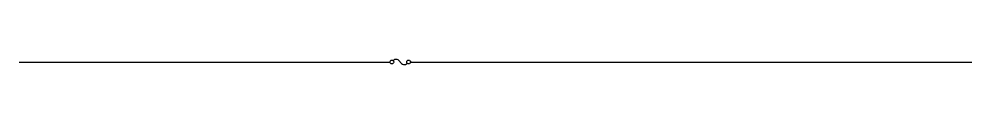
# Model space of a CAD drawing. Units: millimetres at full size, sheet at 1:100. Extents: x -15551 to 15061, y -3571 to -3409.
import ezdxf

# ---------------------------------------------------------------- set-up
doc = ezdxf.new("R2010")
doc.units = ezdxf.units.MM
doc.header["$LTSCALE"] = 100
doc.layers.add('0-0', color=7, linetype='Continuous')

msp = doc.modelspace()

# ---------------------------------------------------------------- linework, layer by layer
at = {"layer": '0-0'}
for p, q in [((-15551, -3489.8), (-3636.1, -3489.8)), ((-2976.1, -3489.8), (15061.2, -3489.8))]:
    msp.add_line(p, q, dxfattribs=at)
for centre in [(-3576.1, -3489.8), (-3036.1, -3489.8)]:
    msp.add_circle(centre, 60, dxfattribs=at)
for centre, start, end in [((-3435.6, -3552.8), 25.94499, 132.935), ((-3176.6, -3426.8), 205.94499, 312.935)]:
    msp.add_arc(centre, 144, start, end, dxfattribs=at)

doc.saveas('drawing.dxf')
